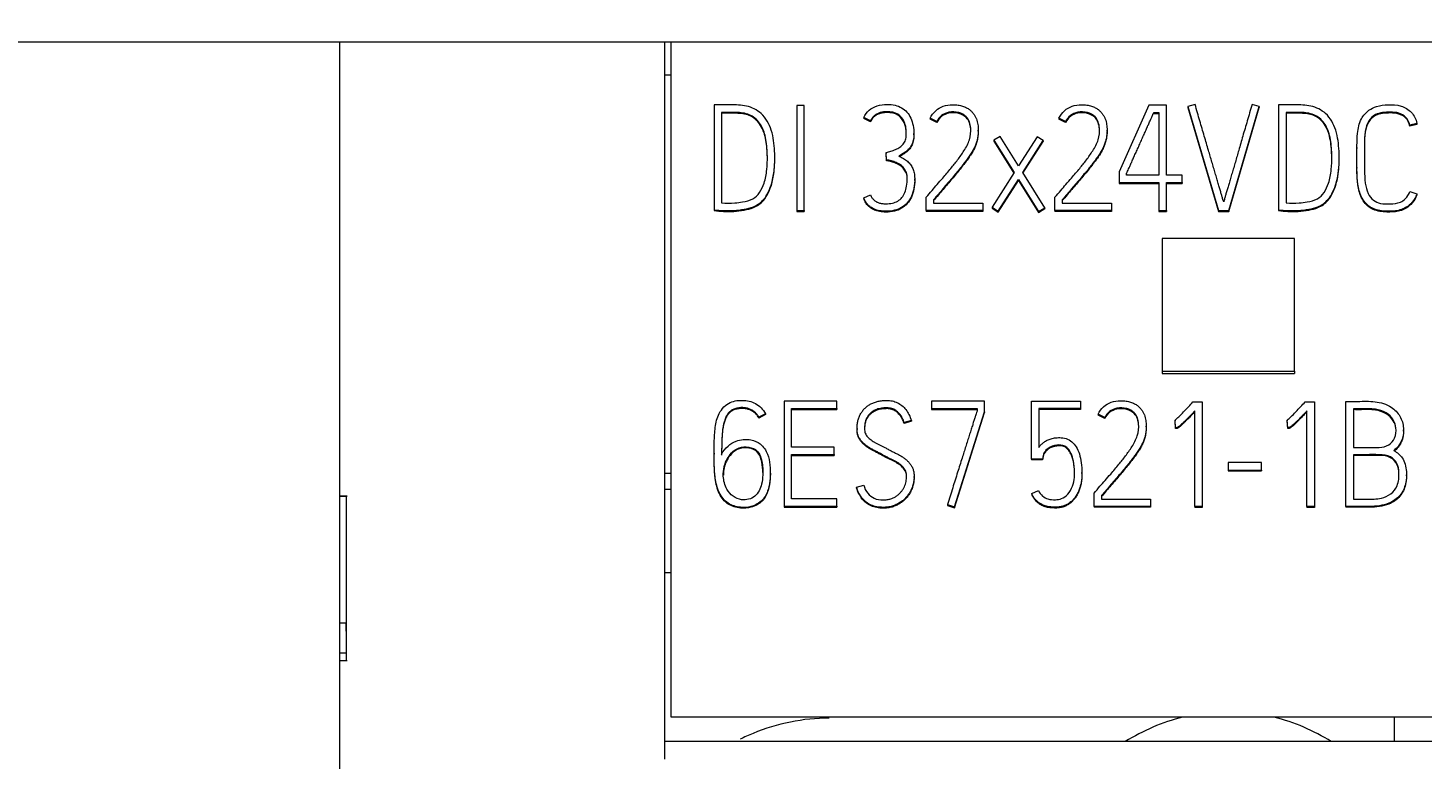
# Model space of a CAD drawing. Header units: millimetres. Extents: x 1359 to 3577, y 1333 to 3557.
# Drawn here: x 2606.47 to 2627.49, y 3042.74 to 3053.77 of the extents above; entities that cross this region are included whole.
import ezdxf

# ---------------------------------------------------------------- set-up
doc = ezdxf.new("R2010")
doc.units = ezdxf.units.MM
doc.layers.add('000-PI-Oprema', color=30, linetype='Continuous', lineweight=5)
doc.layers.add('002-PI-Kabelska kanalica', color=150, linetype='Continuous')
doc.styles.get("Standard").update_dxf_attribs({"font": 'arial.ttf'})
doc.dimstyles.new('ISO-25', dxfattribs={"dimtxt": 2.5, "dimasz": 2.5, "dimexe": 1.25, "dimexo": 0.625, "dimtad": 1, "dimtxsty": 'Standard', "dimcen": 2.5, "dimadec": 0, "dimazin": 0, "dimtfac": 1, "dimtmove": 0, "dimatfit": 3, "dimfxl": 1, "dimarcsym": 0})

# ---------------------------------------------------------------- blocks, each defined once
blk = doc.blocks.new('S7-1500 DI HF - 6ES7521-1BL00-0AB0')
at = {"layer": '000-PI-Oprema', "color": 0, "linetype": 'ByBlock', "lineweight": 0}
for p, q in [((4.9, 147), (0, 147)), ((5, 147), (4.9, 147)), ((5, 136.817), (5, 147)), ((29.8, 147), (5, 147)), ((34.8, 147), (29.9, 147)), ((5, 146.5), (4.9, 146.5)), ((5.647, 146.051), (5.647, 144.47)), ((5.76, 145.939), (5.76, 144.574)), ((6.896, 146.042), (6.896, 144.459)), ((7.007, 146.042), (6.896, 146.042)), ((7.007, 144.459), (7.007, 146.042)), ((12.202, 146.046), (11.754, 145.043)), ((12.466, 146.046), (12.202, 146.046)), ((12.275, 145.936), (12.275, 145.924)), ((12.275, 145.936), (12.353, 145.936)), ((12.275, 145.924), (12.353, 145.924)), ((12.353, 145.936), (12.353, 144.99)), ((12.466, 144.99), (12.466, 146.046)), ((12.899, 146.058), (12.79, 146.027)), ((12.79, 146.027), (13.252, 144.459)), ((12.79, 146.027), (12.79, 146.014)), ((12.79, 146.014), (13.252, 144.447)), ((13.407, 144.459), (13.867, 146.027)), ((13.407, 144.447), (13.867, 146.014)), ((13.867, 146.027), (13.758, 146.058)), ((13.867, 146.027), (13.867, 146.014)), ((14.157, 146.051), (14.157, 144.47)), ((14.27, 145.939), (14.27, 144.574)), ((7.902, 145.862), (7.902, 145.849)), ((8.004, 145.811), (7.902, 145.862)), ((8.004, 145.798), (7.902, 145.849)), ((8.004, 145.811), (8.004, 145.798)), ((8.905, 145.851), (8.905, 145.838)), ((9.004, 145.8), (8.905, 145.851)), ((9.004, 145.787), (8.905, 145.838)), ((9.004, 145.8), (9.004, 145.787)), ((10.846, 145.851), (10.846, 145.838)), ((10.946, 145.8), (10.846, 145.851)), ((10.946, 145.787), (10.846, 145.838)), ((10.946, 145.8), (10.946, 145.787)), ((16.243, 145.771), (16.135, 145.745)), ((16.243, 145.759), (16.135, 145.732)), ((16.135, 145.745), (16.135, 145.732)), ((16.243, 145.771), (16.243, 145.759)), ((8.658, 145.601), (8.658, 145.622)), ((9.63, 145.658), (9.63, 145.671)), ((9.959, 145.578), (9.863, 145.518)), ((9.863, 145.518), (9.863, 145.506)), ((9.863, 145.518), (10.169, 145.032)), ((9.863, 145.506), (10.165, 145.025)), ((10.236, 145.135), (9.959, 145.578)), ((10.516, 145.573), (10.236, 145.135)), ((10.3, 145.032), (10.609, 145.514)), ((10.304, 145.025), (10.609, 145.501)), ((10.609, 145.514), (10.516, 145.573)), ((10.609, 145.514), (10.609, 145.501)), ((11.572, 145.658), (11.572, 145.671)), ((8.241, 145.333), (8.241, 145.321)), ((8.248, 145.223), (8.241, 145.333)), ((8.248, 145.211), (8.241, 145.321)), ((15.34, 145.41), (15.34, 145.397)), ((15.34, 145.275), (15.34, 145.288)), ((6.561, 145.233), (6.561, 145.246)), ((8.248, 145.223), (8.248, 145.211)), ((15.072, 145.233), (15.072, 145.246)), ((15.339, 145.11), (15.339, 145.097)), ((8.672, 144.914), (8.672, 144.936)), ((10.169, 145.032), (9.837, 144.508)), ((9.932, 144.448), (10.234, 144.926)), ((9.932, 144.436), (10.234, 144.913)), ((10.234, 144.926), (10.536, 144.444)), ((10.234, 144.926), (10.234, 144.913)), ((10.234, 144.913), (10.536, 144.431)), ((10.631, 144.501), (10.3, 145.032)), ((11.754, 145.043), (11.754, 144.88)), ((11.754, 144.88), (11.754, 144.867)), ((11.754, 144.88), (12.353, 144.88)), ((11.754, 144.867), (12.353, 144.867)), ((11.865, 144.99), (11.865, 145.019)), ((11.865, 145.006), (11.868, 145.013)), ((12.353, 144.99), (11.865, 144.99)), ((12.353, 144.88), (12.353, 144.459)), ((12.702, 144.99), (12.466, 144.99)), ((12.466, 144.459), (12.466, 144.88)), ((12.466, 144.88), (12.702, 144.88)), ((12.466, 144.867), (12.702, 144.867)), ((12.702, 144.88), (12.702, 144.99)), ((12.702, 144.88), (12.702, 144.867)), ((7.902, 144.649), (8.004, 144.695)), ((7.902, 144.649), (7.902, 144.636)), ((8.845, 144.459), (8.845, 144.662)), ((10.786, 144.459), (10.786, 144.662)), ((16.137, 144.748), (16.241, 144.71)), ((16.241, 144.71), (16.241, 144.698)), ((5.647, 144.47), (5.647, 144.458)), ((6.896, 144.459), (7.007, 144.459)), ((6.896, 144.459), (6.896, 144.447)), ((6.896, 144.447), (7.007, 144.447)), ((7.007, 144.459), (7.007, 144.447)), ((8.845, 144.459), (8.845, 144.447)), ((9.697, 144.459), (8.845, 144.459)), ((9.697, 144.447), (8.845, 144.447)), ((8.956, 144.622), (8.956, 144.57)), ((8.956, 144.57), (9.697, 144.57)), ((9.697, 144.57), (9.697, 144.459)), ((9.697, 144.459), (9.697, 144.447)), ((9.837, 144.508), (9.837, 144.495)), ((9.837, 144.508), (9.932, 144.448)), ((9.837, 144.495), (9.932, 144.436)), ((9.932, 144.448), (9.932, 144.436)), ((10.536, 144.444), (10.631, 144.501)), ((10.536, 144.431), (10.631, 144.489)), ((10.536, 144.444), (10.536, 144.431)), ((10.631, 144.501), (10.631, 144.489)), ((11.639, 144.459), (10.786, 144.459)), ((10.786, 144.459), (10.786, 144.447)), ((11.639, 144.447), (10.786, 144.447)), ((10.897, 144.622), (10.897, 144.57)), ((10.897, 144.57), (11.639, 144.57)), ((11.639, 144.57), (11.639, 144.459)), ((11.639, 144.459), (11.639, 144.447)), ((12.353, 144.459), (12.353, 144.447)), ((12.353, 144.459), (12.466, 144.459)), ((12.353, 144.447), (12.466, 144.447)), ((12.466, 144.459), (12.466, 144.447)), ((13.252, 144.459), (13.407, 144.459)), ((13.252, 144.459), (13.252, 144.447)), ((13.252, 144.447), (13.407, 144.447)), ((13.407, 144.459), (13.407, 144.447)), ((14.157, 144.47), (14.157, 144.458)), ((12.4, 144.036), (12.4, 142.037)), ((14.4, 144.036), (12.4, 144.036)), ((14.4, 142.037), (14.4, 144.036)), ((12.4, 142.037), (12.4, 141.999)), ((12.4, 142.037), (14.4, 142.037)), ((12.4, 141.999), (14.4, 141.999)), ((14.4, 142.037), (14.4, 141.999)), ((6.701, 141.583), (6.701, 140)), ((7.498, 141.583), (6.701, 141.583)), ((7.498, 141.471), (7.498, 141.583)), ((8.927, 141.585), (8.927, 141.473)), ((9.726, 141.585), (8.927, 141.585)), ((9.726, 141.424), (9.726, 141.585)), ((10.431, 141.583), (11.17, 141.583)), ((10.431, 140.711), (10.431, 141.583)), ((11.17, 141.583), (11.17, 141.473)), ((12.866, 141.574), (13.006, 141.574)), ((13.006, 141.574), (13.006, 139.994)), ((14.557, 141.574), (14.697, 141.574)), ((14.697, 141.574), (14.697, 139.994)), ((15.174, 139.996), (15.174, 141.581)), ((6.424, 141.394), (6.321, 141.341)), ((6.424, 141.381), (6.321, 141.328)), ((6.321, 141.341), (6.321, 141.328)), ((6.424, 141.394), (6.424, 141.381)), ((6.812, 140.89), (6.812, 141.471)), ((6.812, 141.471), (7.498, 141.471)), ((6.812, 141.458), (7.498, 141.458)), ((7.498, 141.471), (7.498, 141.458)), ((8.621, 141.292), (8.512, 141.262)), ((8.621, 141.28), (8.512, 141.249)), ((8.621, 141.292), (8.621, 141.28)), ((8.927, 141.473), (8.927, 141.46)), ((8.927, 141.473), (9.615, 141.473)), ((8.927, 141.46), (9.615, 141.46)), ((9.271, 139.989), (9.726, 141.424)), ((9.271, 139.977), (9.726, 141.412)), ((9.615, 141.473), (9.615, 141.442)), ((9.726, 141.424), (9.726, 141.412)), ((10.542, 141.473), (10.542, 140.887)), ((11.17, 141.473), (10.542, 141.473)), ((11.17, 141.46), (10.542, 141.46)), ((11.17, 141.473), (11.17, 141.46)), ((11.437, 141.387), (11.437, 141.374)), ((11.536, 141.336), (11.437, 141.387)), ((11.536, 141.324), (11.437, 141.374)), ((11.536, 141.336), (11.536, 141.324)), ((12.597, 141.299), (12.597, 141.287)), ((12.604, 141.182), (12.597, 141.299)), ((12.604, 141.17), (12.597, 141.287)), ((12.895, 139.994), (12.895, 141.438)), ((14.288, 141.299), (14.288, 141.287)), ((14.295, 141.182), (14.288, 141.299)), ((14.295, 141.17), (14.288, 141.287)), ((14.586, 139.994), (14.586, 141.438)), ((15.287, 141.468), (15.287, 140.887)), ((7.802, 141.172), (7.802, 141.159)), ((8.512, 141.262), (8.512, 141.249)), ((12.162, 141.195), (12.162, 141.208)), ((12.604, 141.182), (12.604, 141.17)), ((14.295, 141.182), (14.295, 141.17)), ((16.042, 141.132), (16.042, 141.153)), ((7.455, 140.89), (6.812, 140.89)), ((7.455, 140.78), (7.455, 140.89)), ((5.647, 140.798), (5.647, 140.785)), ((6.812, 140.11), (6.812, 140.78)), ((6.812, 140.78), (7.455, 140.78)), ((6.812, 140.767), (7.455, 140.767)), ((7.455, 140.78), (7.455, 140.767)), ((10.431, 140.711), (10.431, 140.699)), ((10.6, 140.711), (10.431, 140.711)), ((10.6, 140.699), (10.431, 140.699)), ((10.6, 140.711), (10.6, 140.699)), ((13.396, 140.658), (13.396, 140.546)), ((13.902, 140.658), (13.396, 140.658)), ((13.902, 140.546), (13.902, 140.658)), ((15.287, 140.777), (15.287, 140.106)), ((4.9, 140.5), (5, 140.5)), ((6.495, 140.496), (6.495, 140.508)), ((8.663, 140.434), (8.663, 140.447)), ((11.193, 140.493), (11.193, 140.506)), ((13.396, 140.546), (13.396, 140.533)), ((13.396, 140.546), (13.902, 140.546)), ((13.396, 140.533), (13.902, 140.533)), ((13.902, 140.546), (13.902, 140.533)), ((16.086, 140.46), (16.086, 140.473)), ((5, 140.25), (4.9, 140.25)), ((7.795, 140.289), (7.904, 140.319)), ((7.795, 140.289), (7.795, 140.276)), ((10.436, 140.19), (10.538, 140.236)), ((7.498, 140.11), (6.812, 140.11)), ((7.498, 140), (7.498, 140.11)), ((9.164, 140.025), (9.271, 139.989)), ((9.164, 140.025), (9.164, 140.012)), ((9.164, 140.012), (9.271, 139.977)), ((10.436, 140.19), (10.436, 140.177)), ((11.377, 139.996), (11.377, 140.198)), ((11.488, 140.159), (11.488, 140.106)), ((11.488, 140.106), (12.229, 140.106)), ((12.229, 140.106), (12.229, 139.996)), ((34.912, 140.15), (34.8, 140.15)), ((34.912, 140.144), (34.8, 140.144)), ((6.701, 140), (6.701, 139.988)), ((6.701, 140), (7.498, 140)), ((6.701, 139.988), (7.498, 139.988)), ((7.498, 140), (7.498, 139.988)), ((9.271, 139.989), (9.271, 139.977)), ((11.377, 139.996), (11.377, 139.983)), ((12.229, 139.996), (11.377, 139.996)), ((12.229, 139.983), (11.377, 139.983)), ((12.229, 139.996), (12.229, 139.983)), ((12.895, 139.994), (12.895, 139.981)), ((13.006, 139.994), (12.895, 139.994)), ((13.006, 139.981), (12.895, 139.981)), ((13.006, 139.994), (13.006, 139.981)), ((14.586, 139.994), (14.586, 139.981)), ((14.697, 139.994), (14.586, 139.994)), ((14.697, 139.981), (14.586, 139.981)), ((14.697, 139.994), (14.697, 139.981)), ((15.174, 139.996), (15.174, 139.983)), ((5, 138.995), (4.9, 138.995)), ((34.9, 138.234), (34.8, 138.234)), ((34.9, 138.234), (34.9, 137.784)), ((34.9, 137.784), (34.8, 137.784)), ((34.8, 137.675), (34.912, 137.675)), ((34.8, 137.672), (34.912, 137.672)), ((29.8, 136.817), (5, 136.817)), ((15.9, 136.817), (15.9, 136.449)), ((29.9, 136.449), (4.9, 136.449))]:
    blk.add_line(p, q, dxfattribs=at)
for start, end in [(103.753, 122.3801), (57.6199, 76.247)]:
    blk.add_arc((13.4, 134), 2.9, start, end, dxfattribs=at)
for points, knots in [([(0, 147), (0, 145.915), (0, 142.31), (0, 138.328), (0, 135.43), (0, 135.056)], [0, 0, 0, 0, 0.272684, 0.906013, 1, 1, 1, 1]), ([(4.9, 147), (4.9, 145.915), (4.9, 142.312), (4.9, 138.706), (4.9, 136.185)], [0, 0, 0, 0, 0.301146, 1, 1, 1, 1]), ([(34.8, 147), (34.8, 145.915), (34.8, 142.31), (34.8, 138.328), (34.8, 135.43), (34.8, 135.056)], [0, 0, 0, 0, 0.272684, 0.906013, 1, 1, 1, 1]), ([(5.647, 144.47), (5.694, 144.464), (5.792, 144.456), (5.945, 144.457), (6.096, 144.475), (6.257, 144.512), (6.392, 144.607), (6.471, 144.742), (6.526, 144.896), (6.562, 145.101), (6.564, 145.369), (6.531, 145.665), (6.388, 145.932), (6.138, 146.052), (5.89, 146.053), (5.728, 146.055), (5.647, 146.051)], [0, 0, 0, 0, 0.048928, 0.10152, 0.156673, 0.206259, 0.270351, 0.31956, 0.366981, 0.439378, 0.534587, 0.645045, 0.746603, 0.832762, 0.916147, 1, 1, 1, 1]), ([(5.76, 144.574), (5.826, 144.569), (5.932, 144.57), (6.091, 144.588), (6.232, 144.619), (6.345, 144.732), (6.411, 144.887), (6.448, 145.074), (6.452, 145.295), (6.439, 145.526), (6.372, 145.753), (6.21, 145.914), (6.018, 145.941), (5.872, 145.938), (5.789, 145.939), (5.76, 145.939)], [0, 0, 0, 0, 0.085013, 0.135874, 0.205821, 0.265138, 0.333279, 0.422662, 0.50952, 0.618636, 0.722487, 0.80996, 0.894466, 0.962458, 1, 1, 1, 1]), ([(6.45, 145.228), (6.45, 145.24), (6.449, 145.337), (6.439, 145.513), (6.372, 145.741), (6.21, 145.901), (6.018, 145.928), (5.872, 145.926), (5.789, 145.926), (5.76, 145.926)], [0, 0, 0, 0, 0.030851, 0.246457, 0.451657, 0.624495, 0.791473, 0.92582, 1, 1, 1, 1]), ([(7.902, 145.862), (7.921, 145.905), (7.978, 145.978), (8.107, 146.049), (8.245, 146.064), (8.372, 146.053), (8.476, 146.013), (8.559, 145.946), (8.618, 145.853), (8.652, 145.737), (8.66, 145.637), (8.657, 145.562), (8.651, 145.518), (8.639, 145.48), (8.624, 145.447), (8.607, 145.417), (8.586, 145.39), (8.563, 145.367), (8.538, 145.346), (8.512, 145.328), (8.485, 145.312), (8.459, 145.296), (8.441, 145.287), (8.432, 145.283)], [0, 0, 0, 0, 0.090044, 0.177969, 0.277991, 0.355408, 0.424426, 0.491004, 0.560177, 0.636379, 0.72419, 0.755913, 0.784262, 0.809647, 0.83316, 0.855708, 0.877614, 0.899011, 0.919895, 0.94045, 0.960699, 0.980541, 1, 1, 1, 1]), ([(8.241, 145.333), (8.253, 145.337), (8.277, 145.344), (8.313, 145.355), (8.349, 145.366), (8.384, 145.379), (8.416, 145.395), (8.447, 145.413), (8.474, 145.435), (8.498, 145.46), (8.519, 145.49), (8.534, 145.524), (8.543, 145.564), (8.548, 145.657), (8.535, 145.79), (8.423, 145.932), (8.304, 145.951), (8.234, 145.949), (8.211, 145.947), (8.188, 145.944), (8.164, 145.94), (8.141, 145.933), (8.119, 145.925), (8.097, 145.914), (8.076, 145.899), (8.055, 145.883), (8.036, 145.862), (8.018, 145.838), (8.008, 145.82), (8.004, 145.811)], [0, 0, 0, 0, 0.029364, 0.059027, 0.088993, 0.118548, 0.147162, 0.175106, 0.202604, 0.230099, 0.258166, 0.287672, 0.320058, 0.356367, 0.509421, 0.627625, 0.757774, 0.775505, 0.793677, 0.812339, 0.831209, 0.85007, 0.86906, 0.888397, 0.908411, 0.929359, 0.951405, 0.974839, 1, 1, 1, 1]), ([(8.545, 145.611), (8.545, 145.671), (8.531, 145.781), (8.423, 145.919), (8.304, 145.938), (8.234, 145.937), (8.211, 145.935), (8.188, 145.932), (8.164, 145.927), (8.141, 145.92), (8.119, 145.912), (8.097, 145.901), (8.076, 145.887), (8.055, 145.87), (8.036, 145.85), (8.018, 145.825), (8.008, 145.808), (8.004, 145.798)], [0, 0, 0, 0, 0.222922, 0.410158, 0.616314, 0.644399, 0.673184, 0.702745, 0.732635, 0.762511, 0.792591, 0.823221, 0.854923, 0.888104, 0.923025, 0.960145, 1, 1, 1, 1]), ([(8.845, 144.662), (8.874, 144.696), (8.929, 144.759), (9.013, 144.855), (9.108, 144.965), (9.212, 145.087), (9.32, 145.223), (9.421, 145.363), (9.506, 145.522), (9.529, 145.704), (9.477, 145.875), (9.331, 145.947), (9.196, 145.952), (9.071, 145.899), (9.023, 145.838), (9.004, 145.8)], [0, 0, 0, 0, 0.068794, 0.128406, 0.193582, 0.291346, 0.373604, 0.45943, 0.554437, 0.645803, 0.738171, 0.803969, 0.878932, 0.940491, 1, 1, 1, 1]), ([(8.905, 145.851), (8.924, 145.894), (8.98, 145.969), (9.102, 146.043), (9.21, 146.057), (9.286, 146.054), (9.325, 146.05), (9.361, 146.043), (9.394, 146.033), (9.424, 146.022), (9.451, 146.01), (9.476, 145.996), (9.498, 145.981), (9.517, 145.965), (9.534, 145.948), (9.548, 145.931), (9.566, 145.909), (9.585, 145.879), (9.603, 145.84), (9.615, 145.799), (9.624, 145.757), (9.629, 145.715), (9.631, 145.674), (9.629, 145.634), (9.626, 145.597), (9.621, 145.56), (9.613, 145.525), (9.604, 145.491), (9.59, 145.452), (9.571, 145.406), (9.541, 145.351), (9.504, 145.293), (9.46, 145.23), (9.411, 145.164), (9.356, 145.095), (9.297, 145.023), (9.234, 144.947), (9.167, 144.869), (9.098, 144.789), (9.027, 144.706), (8.98, 144.65), (8.956, 144.622)], [0, 0, 0, 0, 0.061339, 0.118477, 0.180647, 0.199061, 0.216082, 0.231833, 0.246526, 0.260308, 0.273254, 0.285426, 0.29689, 0.307753, 0.31802, 0.327627, 0.336606, 0.355189, 0.37361, 0.392165, 0.410785, 0.42927, 0.447741, 0.464235, 0.480574, 0.496814, 0.51268, 0.527892, 0.542508, 0.566365, 0.593275, 0.623397, 0.656474, 0.692185, 0.730563, 0.771282, 0.814001, 0.858722, 0.904903, 0.951996, 1, 1, 1, 1]), ([(9.518, 145.654), (9.518, 145.666), (9.514, 145.741), (9.477, 145.863), (9.331, 145.934), (9.196, 145.94), (9.071, 145.887), (9.023, 145.825), (9.004, 145.787)], [0, 0, 0, 0, 0.051721, 0.299015, 0.475174, 0.675868, 0.840679, 1, 1, 1, 1]), ([(10.786, 144.662), (10.816, 144.696), (10.871, 144.759), (10.954, 144.855), (11.049, 144.965), (11.154, 145.087), (11.262, 145.223), (11.362, 145.363), (11.448, 145.522), (11.471, 145.704), (11.419, 145.875), (11.273, 145.947), (11.137, 145.952), (11.013, 145.899), (10.965, 145.838), (10.946, 145.8)], [0, 0, 0, 0, 0.068794, 0.128406, 0.193582, 0.291346, 0.373604, 0.45943, 0.554437, 0.645803, 0.738171, 0.803969, 0.878932, 0.940491, 1, 1, 1, 1]), ([(10.846, 145.851), (10.866, 145.894), (10.922, 145.969), (11.044, 146.043), (11.152, 146.057), (11.227, 146.054), (11.267, 146.05), (11.303, 146.043), (11.336, 146.033), (11.366, 146.022), (11.393, 146.01), (11.418, 145.996), (11.44, 145.981), (11.459, 145.965), (11.475, 145.948), (11.49, 145.931), (11.508, 145.909), (11.527, 145.879), (11.545, 145.84), (11.557, 145.799), (11.566, 145.757), (11.571, 145.715), (11.572, 145.674), (11.571, 145.634), (11.568, 145.597), (11.562, 145.56), (11.555, 145.525), (11.546, 145.491), (11.532, 145.452), (11.512, 145.406), (11.483, 145.351), (11.446, 145.293), (11.402, 145.23), (11.353, 145.164), (11.298, 145.095), (11.239, 145.023), (11.175, 144.947), (11.109, 144.869), (11.039, 144.789), (10.969, 144.706), (10.921, 144.65), (10.897, 144.622)], [0, 0, 0, 0, 0.061339, 0.118477, 0.180647, 0.199061, 0.216082, 0.231833, 0.246526, 0.260308, 0.273254, 0.285426, 0.29689, 0.307753, 0.31802, 0.327627, 0.336606, 0.355189, 0.37361, 0.392165, 0.410785, 0.42927, 0.447741, 0.464235, 0.480574, 0.496814, 0.51268, 0.527892, 0.542508, 0.566365, 0.593275, 0.623397, 0.656474, 0.692185, 0.730563, 0.771282, 0.814001, 0.858722, 0.904903, 0.951996, 1, 1, 1, 1]), ([(11.459, 145.654), (11.459, 145.666), (11.456, 145.741), (11.419, 145.863), (11.273, 145.934), (11.137, 145.94), (11.013, 145.887), (10.965, 145.825), (10.946, 145.787)], [0, 0, 0, 0, 0.051721, 0.299015, 0.475174, 0.675868, 0.840679, 1, 1, 1, 1]), ([(11.865, 145.019), (11.866, 145.022), (11.872, 145.033), (11.882, 145.056), (11.899, 145.092), (11.92, 145.139), (11.944, 145.193), (11.971, 145.254), (12.001, 145.32), (12.032, 145.39), (12.065, 145.462), (12.097, 145.535), (12.129, 145.606), (12.159, 145.674), (12.187, 145.737), (12.213, 145.795), (12.235, 145.845), (12.253, 145.886), (12.266, 145.916), (12.273, 145.931), (12.275, 145.936)], [0, 0, 0, 0, 0.010734, 0.036404, 0.077011, 0.128795, 0.187998, 0.254619, 0.326966, 0.403344, 0.483752, 0.564544, 0.642072, 0.716335, 0.785641, 0.848294, 0.904294, 0.950045, 0.981947, 1, 1, 1, 1]), ([(13.33, 144.592), (13.327, 144.598), (13.322, 144.615), (13.313, 144.646), (13.3, 144.689), (13.284, 144.742), (13.266, 144.802), (13.247, 144.87), (13.225, 144.943), (13.203, 145.022), (13.178, 145.105), (13.153, 145.191), (13.127, 145.279), (13.088, 145.408), (13.037, 145.586), (12.969, 145.817), (12.923, 145.975), (12.899, 146.058)], [0, 0, 0, 0, 0.013272, 0.034859, 0.06476, 0.101229, 0.142516, 0.188621, 0.238884, 0.292645, 0.349905, 0.409112, 0.468717, 0.528719, 0.675164, 0.832258, 1, 1, 1, 1]), ([(13.758, 146.058), (13.733, 145.976), (13.687, 145.817), (13.619, 145.586), (13.568, 145.409), (13.531, 145.279), (13.506, 145.191), (13.481, 145.105), (13.456, 145.022), (13.433, 144.943), (13.411, 144.87), (13.391, 144.803), (13.373, 144.742), (13.358, 144.689), (13.346, 144.646), (13.337, 144.615), (13.332, 144.598), (13.33, 144.592)], [0, 0, 0, 0, 0.167989, 0.325145, 0.471471, 0.531274, 0.590769, 0.649955, 0.70726, 0.76111, 0.811506, 0.857719, 0.899023, 0.935417, 0.96522, 0.986746, 1, 1, 1, 1]), ([(14.157, 144.47), (14.204, 144.464), (14.303, 144.456), (14.455, 144.457), (14.607, 144.475), (14.767, 144.512), (14.902, 144.607), (14.981, 144.742), (15.037, 144.896), (15.073, 145.101), (15.074, 145.369), (15.041, 145.665), (14.899, 145.932), (14.648, 146.052), (14.4, 146.053), (14.239, 146.055), (14.157, 146.051)], [0, 0, 0, 0, 0.048928, 0.10152, 0.156673, 0.206259, 0.270351, 0.31956, 0.366981, 0.439378, 0.534587, 0.645045, 0.746603, 0.832762, 0.916147, 1, 1, 1, 1]), ([(14.27, 144.574), (14.337, 144.569), (14.443, 144.57), (14.601, 144.588), (14.743, 144.619), (14.855, 144.732), (14.922, 144.887), (14.958, 145.074), (14.963, 145.295), (14.949, 145.526), (14.882, 145.753), (14.721, 145.914), (14.529, 145.941), (14.382, 145.938), (14.3, 145.939), (14.27, 145.939)], [0, 0, 0, 0, 0.085013, 0.135874, 0.205821, 0.265138, 0.333279, 0.422662, 0.50952, 0.618636, 0.722487, 0.80996, 0.894466, 0.962458, 1, 1, 1, 1]), ([(14.96, 145.228), (14.96, 145.24), (14.959, 145.337), (14.949, 145.513), (14.882, 145.741), (14.721, 145.901), (14.529, 145.928), (14.382, 145.926), (14.3, 145.926), (14.27, 145.926)], [0, 0, 0, 0, 0.030851, 0.246457, 0.451657, 0.624495, 0.791473, 0.92582, 1, 1, 1, 1]), ([(16.241, 144.71), (16.234, 144.685), (16.207, 144.622), (16.121, 144.521), (15.969, 144.45), (15.779, 144.445), (15.579, 144.466), (15.417, 144.611), (15.356, 144.807), (15.337, 145.016), (15.341, 145.227), (15.339, 145.432), (15.342, 145.637), (15.385, 145.832), (15.501, 145.972), (15.649, 146.04), (15.815, 146.06), (16.003, 146.051), (16.177, 145.949), (16.229, 145.839), (16.243, 145.771)], [0, 0, 0, 0, 0.023749, 0.063372, 0.118592, 0.172501, 0.236244, 0.297229, 0.359591, 0.421629, 0.490644, 0.554667, 0.610982, 0.680492, 0.733777, 0.772528, 0.826559, 0.886213, 0.942216, 1, 1, 1, 1]), ([(16.135, 145.745), (16.124, 145.796), (16.088, 145.872), (15.969, 145.937), (15.847, 145.946), (15.728, 145.939), (15.605, 145.912), (15.501, 145.808), (15.455, 145.642), (15.453, 145.461), (15.454, 145.265), (15.452, 145.072), (15.457, 144.883), (15.498, 144.724), (15.576, 144.607), (15.703, 144.557), (15.842, 144.557), (15.977, 144.567), (16.084, 144.641), (16.122, 144.703), (16.137, 144.748)], [0, 0, 0, 0, 0.052928, 0.097969, 0.144851, 0.190624, 0.232935, 0.284925, 0.348337, 0.424764, 0.49245, 0.572241, 0.64631, 0.708712, 0.757514, 0.801091, 0.856423, 0.915681, 0.949914, 1, 1, 1, 1]), ([(16.135, 145.732), (16.124, 145.783), (16.088, 145.86), (15.969, 145.924), (15.847, 145.933), (15.728, 145.926), (15.605, 145.899), (15.501, 145.796), (15.455, 145.63), (15.453, 145.448), (15.454, 145.278), (15.453, 145.174), (15.453, 145.129)], [0, 0, 0, 0, 0.097342, 0.180178, 0.266401, 0.350584, 0.428399, 0.524015, 0.640638, 0.781197, 0.905681, 1, 1, 1, 1]), ([(8.658, 145.598), (8.658, 145.597), (8.658, 145.58), (8.657, 145.549), (8.651, 145.506), (8.639, 145.468), (8.624, 145.434), (8.607, 145.404), (8.586, 145.378), (8.563, 145.354), (8.538, 145.333), (8.512, 145.315), (8.485, 145.299), (8.459, 145.284), (8.441, 145.274), (8.432, 145.27)], [0, 0, 0, 0, 0.004463, 0.118969, 0.221294, 0.31292, 0.39779, 0.479177, 0.55825, 0.63548, 0.710862, 0.785053, 0.858141, 0.929761, 1, 1, 1, 1]), ([(9.63, 145.66), (9.63, 145.66), (9.63, 145.647), (9.629, 145.622), (9.626, 145.584), (9.621, 145.548), (9.613, 145.512), (9.604, 145.478), (9.59, 145.439), (9.571, 145.393), (9.541, 145.338), (9.504, 145.28), (9.46, 145.218), (9.411, 145.152), (9.356, 145.082), (9.297, 145.01), (9.234, 144.934), (9.167, 144.856), (9.098, 144.776), (9.027, 144.693), (8.98, 144.638), (8.956, 144.61)], [0, 0, 0, 0, 0.000351, 0.030208, 0.059783, 0.089178, 0.117897, 0.145433, 0.17189, 0.215074, 0.263783, 0.318309, 0.378181, 0.442821, 0.512289, 0.585996, 0.663321, 0.744272, 0.827864, 0.913107, 1, 1, 1, 1]), ([(11.572, 145.66), (11.572, 145.66), (11.572, 145.647), (11.571, 145.622), (11.568, 145.584), (11.562, 145.548), (11.555, 145.512), (11.546, 145.478), (11.532, 145.439), (11.512, 145.393), (11.483, 145.338), (11.446, 145.28), (11.402, 145.218), (11.353, 145.152), (11.298, 145.082), (11.239, 145.01), (11.175, 144.934), (11.109, 144.856), (11.039, 144.776), (10.969, 144.693), (10.921, 144.638), (10.897, 144.61)], [0, 0, 0, 0, 0.000351, 0.030208, 0.059783, 0.089178, 0.117897, 0.145433, 0.17189, 0.215074, 0.263783, 0.318309, 0.378181, 0.442821, 0.512289, 0.585996, 0.663321, 0.744272, 0.827864, 0.913107, 1, 1, 1, 1]), ([(8.432, 145.283), (8.444, 145.276), (8.467, 145.264), (8.501, 145.244), (8.533, 145.224), (8.562, 145.203), (8.587, 145.179), (8.609, 145.153), (8.628, 145.125), (8.643, 145.094), (8.656, 145.061), (8.665, 145.025), (8.67, 144.985), (8.673, 144.909), (8.665, 144.802), (8.629, 144.675), (8.565, 144.573), (8.476, 144.499), (8.363, 144.456), (8.263, 144.447), (8.188, 144.45), (8.142, 144.455), (8.102, 144.465), (8.066, 144.478), (8.034, 144.494), (8.006, 144.511), (7.981, 144.531), (7.959, 144.553), (7.941, 144.577), (7.926, 144.601), (7.913, 144.625), (7.905, 144.641), (7.902, 144.649)], [0, 0, 0, 0, 0.025257, 0.04947, 0.072678, 0.09489, 0.116257, 0.13704, 0.157793, 0.179079, 0.201165, 0.224382, 0.249105, 0.275597, 0.367907, 0.447752, 0.519784, 0.588829, 0.660512, 0.741164, 0.772461, 0.800616, 0.825923, 0.849188, 0.871088, 0.891868, 0.911666, 0.930597, 0.948935, 0.96669, 0.983692, 1, 1, 1, 1]), ([(5.647, 144.458), (5.694, 144.452), (5.792, 144.444), (5.945, 144.444), (6.096, 144.462), (6.257, 144.499), (6.392, 144.594), (6.471, 144.73), (6.526, 144.883), (6.556, 145.052), (6.561, 145.178), (6.561, 145.233)], [0, 0, 0, 0, 0.098443, 0.204258, 0.315227, 0.414995, 0.543949, 0.642959, 0.738369, 0.884032, 1, 1, 1, 1]), ([(8.004, 144.695), (8.01, 144.68), (8.025, 144.653), (8.054, 144.618), (8.089, 144.591), (8.131, 144.573), (8.181, 144.563), (8.251, 144.559), (8.333, 144.566), (8.418, 144.597), (8.484, 144.654), (8.528, 144.733), (8.552, 144.834), (8.56, 144.922), (8.557, 144.991), (8.547, 145.031), (8.531, 145.066), (8.509, 145.097), (8.484, 145.125), (8.456, 145.148), (8.424, 145.168), (8.391, 145.184), (8.355, 145.197), (8.32, 145.208), (8.284, 145.217), (8.26, 145.221), (8.248, 145.223)], [0, 0, 0, 0, 0.036915, 0.070606, 0.102584, 0.136025, 0.174009, 0.217714, 0.293477, 0.358868, 0.420065, 0.485571, 0.562465, 0.654475, 0.687582, 0.718308, 0.747613, 0.776093, 0.803947, 0.831767, 0.859738, 0.887815, 0.916282, 0.944737, 0.97262, 1, 1, 1, 1]), ([(8.558, 144.922), (8.558, 144.926), (8.558, 144.945), (8.557, 144.978), (8.547, 145.018), (8.531, 145.053), (8.509, 145.085), (8.484, 145.112), (8.456, 145.135), (8.424, 145.155), (8.391, 145.171), (8.355, 145.185), (8.32, 145.195), (8.284, 145.204), (8.26, 145.209), (8.248, 145.211)], [0, 0, 0, 0, 0.02887, 0.121921, 0.208278, 0.290642, 0.370687, 0.448975, 0.527165, 0.60578, 0.684693, 0.764704, 0.844679, 0.923045, 1, 1, 1, 1]), ([(14.157, 144.458), (14.204, 144.452), (14.303, 144.444), (14.455, 144.444), (14.607, 144.462), (14.767, 144.499), (14.902, 144.594), (14.981, 144.73), (15.037, 144.883), (15.066, 145.052), (15.072, 145.178), (15.072, 145.233)], [0, 0, 0, 0, 0.098443, 0.204258, 0.315227, 0.414995, 0.543949, 0.642959, 0.738369, 0.884032, 1, 1, 1, 1]), ([(16.241, 144.698), (16.234, 144.672), (16.207, 144.609), (16.121, 144.509), (15.969, 144.437), (15.779, 144.433), (15.579, 144.453), (15.417, 144.599), (15.356, 144.795), (15.34, 144.963), (15.339, 145.063), (15.339, 145.097)], [0, 0, 0, 0, 0.052439, 0.139927, 0.261857, 0.380889, 0.521635, 0.656293, 0.793992, 0.930972, 1, 1, 1, 1]), ([(8.672, 144.923), (8.672, 144.876), (8.664, 144.787), (8.629, 144.663), (8.565, 144.561), (8.476, 144.486), (8.363, 144.443), (8.263, 144.434), (8.188, 144.437), (8.142, 144.442), (8.102, 144.452), (8.066, 144.466), (8.034, 144.481), (8.006, 144.499), (7.981, 144.519), (7.959, 144.54), (7.941, 144.564), (7.926, 144.588), (7.913, 144.612), (7.905, 144.628), (7.902, 144.636)], [0, 0, 0, 0, 0.121082, 0.232106, 0.332265, 0.428272, 0.527947, 0.640092, 0.683609, 0.722759, 0.757948, 0.790298, 0.82075, 0.849643, 0.877172, 0.903496, 0.928994, 0.953682, 0.977324, 1, 1, 1, 1]), ([(5.76, 140.784), (5.786, 140.832), (5.847, 140.909), (5.965, 140.986), (6.088, 141.008), (6.216, 141.007), (6.364, 140.944), (6.46, 140.794), (6.495, 140.612), (6.497, 140.431), (6.471, 140.248), (6.385, 140.077), (6.217, 139.985), (6.032, 139.976), (5.844, 140.029), (5.707, 140.206), (5.656, 140.435), (5.646, 140.682), (5.646, 140.927), (5.656, 141.159), (5.695, 141.383), (5.845, 141.572), (6.069, 141.61), (6.286, 141.564), (6.383, 141.463), (6.424, 141.394)], [0, 0, 0, 0, 0.03564, 0.067865, 0.092923, 0.119268, 0.154068, 0.197126, 0.234707, 0.279879, 0.320329, 0.360962, 0.405677, 0.442102, 0.485709, 0.532505, 0.586175, 0.644312, 0.701767, 0.753421, 0.803151, 0.856352, 0.904259, 0.950465, 1, 1, 1, 1]), ([(6.321, 141.341), (6.314, 141.356), (6.296, 141.385), (6.261, 141.421), (6.22, 141.45), (6.173, 141.471), (6.122, 141.484), (6.064, 141.488), (6.004, 141.483), (5.946, 141.468), (5.897, 141.441), (5.859, 141.403), (5.828, 141.356), (5.805, 141.299), (5.787, 141.234), (5.774, 141.161), (5.767, 141.078), (5.763, 140.988), (5.761, 140.889), (5.76, 140.82), (5.76, 140.784)], [0, 0, 0, 0, 0.043481, 0.085549, 0.127923, 0.170971, 0.214845, 0.260884, 0.317917, 0.367656, 0.41257, 0.456833, 0.503792, 0.555243, 0.612421, 0.675966, 0.746378, 0.823872, 0.908402, 1, 1, 1, 1]), ([(8.512, 141.262), (8.51, 141.269), (8.505, 141.284), (8.495, 141.307), (8.484, 141.331), (8.47, 141.357), (8.454, 141.381), (8.434, 141.404), (8.412, 141.426), (8.386, 141.445), (8.358, 141.462), (8.325, 141.475), (8.289, 141.482), (8.254, 141.484), (8.221, 141.483), (8.189, 141.48), (8.154, 141.475), (8.116, 141.467), (8.079, 141.453), (8.043, 141.434), (8.008, 141.408), (7.978, 141.376), (7.95, 141.337), (7.929, 141.289), (7.917, 141.232), (7.914, 141.179), (7.916, 141.134), (7.925, 141.1), (7.941, 141.071), (7.961, 141.044), (7.985, 141.02), (8.014, 140.998), (8.046, 140.977), (8.081, 140.956), (8.12, 140.936), (8.16, 140.916), (8.202, 140.895), (8.247, 140.871), (8.294, 140.846), (8.343, 140.82), (8.393, 140.796), (8.441, 140.772), (8.486, 140.744), (8.527, 140.714), (8.565, 140.682), (8.598, 140.645), (8.626, 140.604), (8.648, 140.557), (8.66, 140.504), (8.664, 140.448), (8.66, 140.39), (8.649, 140.333), (8.632, 140.277), (8.607, 140.224), (8.576, 140.174), (8.539, 140.128), (8.496, 140.087), (8.446, 140.052), (8.391, 140.022), (8.33, 139.999), (8.264, 139.985), (8.186, 139.981), (8.101, 139.988), (8.014, 140.014), (7.939, 140.058), (7.876, 140.12), (7.827, 140.198), (7.804, 140.257), (7.795, 140.289)], [0, 0, 0, 0, 0.006902, 0.014527, 0.0229, 0.03171, 0.040697, 0.049939, 0.059406, 0.069126, 0.079243, 0.089792, 0.100957, 0.11302, 0.121351, 0.131067, 0.142193, 0.154038, 0.166072, 0.178522, 0.191399, 0.204849, 0.219214, 0.234859, 0.25249, 0.272668, 0.283841, 0.294211, 0.304173, 0.314215, 0.324636, 0.335605, 0.347264, 0.35967, 0.372854, 0.386723, 0.401163, 0.416176, 0.433071, 0.449927, 0.466747, 0.483271, 0.499286, 0.514866, 0.530063, 0.545048, 0.560066, 0.575472, 0.591898, 0.609868, 0.627376, 0.645005, 0.66302, 0.681094, 0.698922, 0.71679, 0.734853, 0.753306, 0.772468, 0.792214, 0.812556, 0.833938, 0.86301, 0.889874, 0.915888, 0.942166, 0.969784, 1, 1, 1, 1]), ([(7.904, 140.319), (7.913, 140.275), (7.952, 140.193), (8.06, 140.107), (8.17, 140.092), (8.255, 140.097), (8.311, 140.109), (8.36, 140.13), (8.402, 140.156), (8.439, 140.186), (8.47, 140.219), (8.496, 140.256), (8.516, 140.294), (8.531, 140.334), (8.541, 140.374), (8.548, 140.411), (8.55, 140.45), (8.548, 140.489), (8.538, 140.528), (8.521, 140.561), (8.498, 140.59), (8.471, 140.617), (8.439, 140.642), (8.404, 140.664), (8.366, 140.686), (8.325, 140.706), (8.281, 140.726), (8.237, 140.749), (8.191, 140.773), (8.145, 140.799), (8.098, 140.824), (8.052, 140.847), (8.006, 140.871), (7.965, 140.898), (7.926, 140.926), (7.891, 140.957), (7.861, 140.991), (7.835, 141.028), (7.815, 141.07), (7.804, 141.118), (7.8, 141.172), (7.804, 141.231), (7.814, 141.29), (7.832, 141.345), (7.857, 141.396), (7.887, 141.441), (7.923, 141.482), (7.965, 141.516), (8.012, 141.545), (8.065, 141.568), (8.123, 141.584), (8.185, 141.594), (8.256, 141.598), (8.334, 141.591), (8.413, 141.564), (8.482, 141.519), (8.542, 141.457), (8.589, 141.381), (8.611, 141.323), (8.621, 141.292)], [0, 0, 0, 0, 0.042395, 0.079774, 0.121236, 0.140075, 0.157254, 0.173247, 0.188397, 0.202796, 0.216711, 0.230265, 0.243508, 0.256652, 0.269293, 0.280934, 0.291684, 0.304893, 0.316879, 0.328106, 0.339273, 0.350814, 0.362909, 0.375637, 0.388999, 0.403044, 0.417696, 0.432849, 0.448511, 0.464937, 0.481153, 0.497163, 0.51278, 0.527863, 0.542482, 0.556645, 0.570443, 0.584077, 0.597961, 0.612786, 0.629037, 0.64828, 0.666584, 0.684253, 0.701354, 0.717933, 0.734308, 0.750738, 0.767515, 0.784992, 0.803232, 0.822275, 0.842375, 0.868294, 0.892965, 0.917787, 0.943448, 0.970498, 1, 1, 1, 1]), ([(11.377, 140.198), (11.406, 140.232), (11.461, 140.296), (11.545, 140.391), (11.64, 140.502), (11.744, 140.623), (11.852, 140.76), (11.953, 140.899), (12.038, 141.058), (12.061, 141.24), (12.01, 141.412), (11.863, 141.483), (11.728, 141.489), (11.603, 141.436), (11.555, 141.374), (11.536, 141.336)], [0, 0, 0, 0, 0.068794, 0.128406, 0.193582, 0.291346, 0.373604, 0.45943, 0.554437, 0.645803, 0.738171, 0.803969, 0.878932, 0.940491, 1, 1, 1, 1]), ([(11.437, 141.387), (11.456, 141.43), (11.512, 141.505), (11.634, 141.58), (11.742, 141.593), (11.818, 141.591), (11.857, 141.587), (11.893, 141.579), (11.926, 141.57), (11.956, 141.559), (11.983, 141.546), (12.008, 141.532), (12.03, 141.517), (12.049, 141.501), (12.066, 141.484), (12.081, 141.468), (12.098, 141.445), (12.117, 141.415), (12.135, 141.376), (12.147, 141.335), (12.156, 141.294), (12.161, 141.251), (12.163, 141.21), (12.162, 141.171), (12.158, 141.133), (12.153, 141.097), (12.145, 141.061), (12.136, 141.027), (12.122, 140.988), (12.103, 140.942), (12.073, 140.888), (12.036, 140.829), (11.992, 140.767), (11.943, 140.701), (11.888, 140.632), (11.829, 140.559), (11.766, 140.484), (11.699, 140.406), (11.63, 140.325), (11.559, 140.243), (11.512, 140.187), (11.488, 140.159)], [0, 0, 0, 0, 0.061339, 0.118477, 0.180647, 0.199061, 0.216082, 0.231833, 0.246526, 0.260308, 0.273254, 0.285426, 0.29689, 0.307753, 0.31802, 0.327627, 0.336606, 0.355189, 0.37361, 0.392165, 0.410785, 0.42927, 0.447741, 0.464235, 0.480574, 0.496814, 0.51268, 0.527892, 0.542508, 0.566365, 0.593275, 0.623397, 0.656474, 0.692185, 0.730563, 0.771282, 0.814001, 0.858722, 0.904903, 0.951996, 1, 1, 1, 1]), ([(12.597, 141.299), (12.616, 141.315), (12.661, 141.355), (12.728, 141.424), (12.799, 141.5), (12.845, 141.55), (12.866, 141.574)], [0, 0, 0, 0, 0.194145, 0.465142, 0.75263, 1, 1, 1, 1]), ([(14.288, 141.299), (14.307, 141.315), (14.352, 141.355), (14.419, 141.424), (14.49, 141.5), (14.536, 141.55), (14.557, 141.574)], [0, 0, 0, 0, 0.194145, 0.465142, 0.75263, 1, 1, 1, 1]), ([(15.174, 141.581), (15.233, 141.581), (15.379, 141.578), (15.612, 141.592), (15.846, 141.52), (16.001, 141.365), (16.052, 141.184), (16.034, 141.022), (15.971, 140.908), (15.919, 140.859), (15.895, 140.841)], [0, 0, 0, 0, 0.121799, 0.300471, 0.478612, 0.608153, 0.736749, 0.853072, 0.938599, 1, 1, 1, 1]), ([(6.321, 141.328), (6.314, 141.343), (6.296, 141.372), (6.261, 141.409), (6.22, 141.437), (6.173, 141.458), (6.122, 141.471), (6.064, 141.475), (6.004, 141.471), (5.946, 141.455), (5.897, 141.428), (5.859, 141.39), (5.828, 141.343), (5.805, 141.287), (5.787, 141.222), (5.774, 141.148), (5.767, 141.066), (5.763, 140.975), (5.761, 140.876), (5.76, 140.807), (5.76, 140.771)], [0, 0, 0, 0, 0.043481, 0.085549, 0.127923, 0.170971, 0.214845, 0.260884, 0.317917, 0.367656, 0.41257, 0.456833, 0.503792, 0.555243, 0.612421, 0.675966, 0.746378, 0.823872, 0.908402, 1, 1, 1, 1]), ([(8.512, 141.249), (8.51, 141.256), (8.505, 141.271), (8.495, 141.294), (8.484, 141.319), (8.47, 141.344), (8.454, 141.368), (8.434, 141.391), (8.412, 141.413), (8.386, 141.432), (8.358, 141.449), (8.325, 141.462), (8.289, 141.47), (8.254, 141.472), (8.221, 141.47), (8.189, 141.467), (8.154, 141.463), (8.116, 141.455), (8.079, 141.44), (8.043, 141.421), (8.008, 141.396), (7.978, 141.363), (7.95, 141.324), (7.929, 141.277), (7.918, 141.222), (7.915, 141.184), (7.915, 141.164)], [0, 0, 0, 0, 0.025535, 0.053746, 0.084726, 0.117324, 0.150572, 0.184768, 0.219795, 0.255756, 0.293187, 0.332218, 0.373527, 0.418158, 0.448979, 0.484928, 0.526094, 0.569916, 0.614442, 0.660505, 0.708148, 0.757909, 0.811058, 0.868941, 0.934177, 1, 1, 1, 1]), ([(9.615, 141.442), (9.613, 141.439), (9.61, 141.429), (9.602, 141.407), (9.591, 141.372), (9.577, 141.328), (9.559, 141.273), (9.54, 141.211), (9.517, 141.141), (9.493, 141.065), (9.468, 140.984), (9.441, 140.9), (9.414, 140.814), (9.372, 140.684), (9.316, 140.505), (9.242, 140.271), (9.191, 140.109), (9.164, 140.025)], [0, 0, 0, 0, 0.006664, 0.022274, 0.046836, 0.07897, 0.117297, 0.161819, 0.211415, 0.264968, 0.322476, 0.382404, 0.443215, 0.50491, 0.65714, 0.82217, 1, 1, 1, 1]), ([(12.05, 141.19), (12.05, 141.203), (12.046, 141.277), (12.01, 141.399), (11.863, 141.47), (11.728, 141.476), (11.603, 141.423), (11.555, 141.361), (11.536, 141.324)], [0, 0, 0, 0, 0.051721, 0.299015, 0.475174, 0.675868, 0.840679, 1, 1, 1, 1]), ([(12.895, 141.438), (12.877, 141.419), (12.844, 141.383), (12.797, 141.335), (12.758, 141.296), (12.725, 141.264), (12.698, 141.238), (12.675, 141.218), (12.655, 141.203), (12.64, 141.193), (12.628, 141.187), (12.619, 141.184), (12.611, 141.183), (12.606, 141.182), (12.604, 141.182)], [0, 0, 0, 0, 0.200504, 0.370797, 0.510902, 0.6264, 0.722885, 0.800448, 0.861213, 0.907383, 0.939504, 0.963232, 0.983337, 1, 1, 1, 1]), ([(12.895, 141.425), (12.877, 141.406), (12.844, 141.371), (12.797, 141.323), (12.758, 141.283), (12.725, 141.251), (12.698, 141.225), (12.675, 141.205), (12.655, 141.19), (12.64, 141.18), (12.628, 141.174), (12.619, 141.172), (12.611, 141.17), (12.606, 141.17), (12.604, 141.17)], [0, 0, 0, 0, 0.200504, 0.370797, 0.510902, 0.6264, 0.722885, 0.800448, 0.861213, 0.907383, 0.939504, 0.963232, 0.983337, 1, 1, 1, 1]), ([(14.586, 141.438), (14.568, 141.419), (14.534, 141.383), (14.488, 141.335), (14.449, 141.296), (14.416, 141.264), (14.389, 141.238), (14.366, 141.218), (14.346, 141.203), (14.331, 141.193), (14.319, 141.187), (14.31, 141.184), (14.302, 141.183), (14.297, 141.182), (14.295, 141.182)], [0, 0, 0, 0, 0.200504, 0.370797, 0.510902, 0.6264, 0.722885, 0.800448, 0.861213, 0.907383, 0.939504, 0.963232, 0.983337, 1, 1, 1, 1]), ([(14.586, 141.425), (14.568, 141.406), (14.534, 141.371), (14.488, 141.323), (14.449, 141.283), (14.416, 141.251), (14.389, 141.225), (14.366, 141.205), (14.346, 141.19), (14.331, 141.18), (14.319, 141.174), (14.31, 141.172), (14.302, 141.17), (14.297, 141.17), (14.295, 141.17)], [0, 0, 0, 0, 0.200504, 0.370797, 0.510902, 0.6264, 0.722885, 0.800448, 0.861213, 0.907383, 0.939504, 0.963232, 0.983337, 1, 1, 1, 1]), ([(15.287, 140.887), (15.335, 140.887), (15.42, 140.887), (15.55, 140.888), (15.679, 140.883), (15.824, 140.906), (15.922, 141.029), (15.937, 141.173), (15.894, 141.315), (15.779, 141.421), (15.605, 141.475), (15.437, 141.467), (15.327, 141.469), (15.287, 141.468)], [0, 0, 0, 0, 0.089881, 0.159215, 0.241238, 0.333496, 0.41712, 0.515535, 0.593949, 0.688978, 0.794399, 0.924872, 1, 1, 1, 1]), ([(15.929, 141.131), (15.929, 141.144), (15.926, 141.199), (15.894, 141.303), (15.779, 141.408), (15.605, 141.463), (15.437, 141.454), (15.327, 141.456), (15.287, 141.456)], [0, 0, 0, 0, 0.046506, 0.200835, 0.387866, 0.595348, 0.852137, 1, 1, 1, 1]), ([(8.549, 140.436), (8.549, 140.45), (8.547, 140.477), (8.538, 140.515), (8.521, 140.548), (8.498, 140.578), (8.471, 140.605), (8.439, 140.629), (8.404, 140.652), (8.366, 140.673), (8.325, 140.693), (8.281, 140.714), (8.237, 140.736), (8.191, 140.76), (8.145, 140.786), (8.098, 140.811), (8.052, 140.835), (8.006, 140.859), (7.965, 140.885), (7.926, 140.913), (7.891, 140.944), (7.861, 140.978), (7.835, 141.015), (7.815, 141.057), (7.804, 141.105), (7.802, 141.142), (7.802, 141.163), (7.802, 141.166)], [0, 0, 0, 0, 0.037363, 0.072654, 0.105707, 0.138586, 0.172568, 0.20818, 0.245654, 0.284995, 0.326348, 0.369486, 0.414101, 0.460216, 0.508578, 0.556324, 0.603462, 0.649443, 0.693851, 0.736893, 0.778592, 0.819218, 0.85936, 0.900239, 0.943889, 0.991738, 1, 1, 1, 1]), ([(12.162, 141.196), (12.162, 141.196), (12.162, 141.184), (12.162, 141.158), (12.158, 141.121), (12.153, 141.084), (12.145, 141.048), (12.136, 141.015), (12.122, 140.976), (12.103, 140.93), (12.073, 140.875), (12.036, 140.816), (11.992, 140.754), (11.943, 140.688), (11.888, 140.619), (11.829, 140.547), (11.766, 140.471), (11.699, 140.393), (11.63, 140.312), (11.559, 140.23), (11.512, 140.174), (11.488, 140.146)], [0, 0, 0, 0, 0.000351, 0.030208, 0.059783, 0.089178, 0.117897, 0.145433, 0.17189, 0.215074, 0.263783, 0.318309, 0.378181, 0.442821, 0.512289, 0.585996, 0.663321, 0.744272, 0.827864, 0.913107, 1, 1, 1, 1]), ([(16.042, 141.135), (16.042, 141.088), (16.029, 141.001), (15.971, 140.895), (15.919, 140.847), (15.895, 140.828)], [0, 0, 0, 0, 0.39415, 0.746816, 1, 1, 1, 1]), ([(6.131, 140.894), (6.082, 140.896), (5.989, 140.878), (5.863, 140.766), (5.793, 140.616), (5.778, 140.43), (5.818, 140.269), (5.926, 140.141), (6.082, 140.075), (6.283, 140.127), (6.367, 140.31), (6.385, 140.493), (6.379, 140.675), (6.309, 140.861), (6.18, 140.892), (6.131, 140.894)], [0, 0, 0, 0, 0.0625, 0.125, 0.21875, 0.28125, 0.375, 0.4375, 0.5, 0.59375, 0.6875, 0.75, 0.84375, 0.9375, 1, 1, 1, 1]), ([(6.131, 140.881), (6.082, 140.883), (5.989, 140.866), (5.863, 140.753), (5.797, 140.612), (5.786, 140.506), (5.786, 140.47)], [0, 0, 0, 0, 0.232842, 0.465685, 0.814948, 1, 1, 1, 1]), ([(6.381, 140.508), (6.381, 140.56), (6.372, 140.68), (6.309, 140.848), (6.18, 140.879), (6.131, 140.881)], [0, 0, 0, 0, 0.310868, 0.724347, 1, 1, 1, 1]), ([(10.542, 140.887), (10.547, 140.894), (10.557, 140.907), (10.573, 140.925), (10.591, 140.943), (10.611, 140.96), (10.634, 140.976), (10.658, 140.99), (10.685, 141.003), (10.714, 141.014), (10.746, 141.023), (10.781, 141.03), (10.818, 141.034), (10.877, 141.036), (10.956, 141.026), (11.044, 140.976), (11.112, 140.893), (11.16, 140.784), (11.187, 140.649), (11.194, 140.525), (11.191, 140.423), (11.181, 140.351), (11.164, 140.285), (11.142, 140.225), (11.114, 140.17), (11.082, 140.122), (11.045, 140.081), (11.002, 140.046), (10.956, 140.019), (10.905, 139.999), (10.851, 139.987), (10.807, 139.984), (10.774, 139.985), (10.749, 139.986), (10.721, 139.988), (10.69, 139.992), (10.657, 139.999), (10.622, 140.01), (10.588, 140.025), (10.554, 140.045), (10.52, 140.071), (10.488, 140.103), (10.459, 140.143), (10.443, 140.173), (10.436, 140.19)], [0, 0, 0, 0, 0.010575, 0.021534, 0.032937, 0.044729, 0.056875, 0.069452, 0.0826, 0.096505, 0.111279, 0.126985, 0.143702, 0.161538, 0.205913, 0.248141, 0.293825, 0.346182, 0.40699, 0.478261, 0.512629, 0.544859, 0.575282, 0.604004, 0.631084, 0.6569, 0.681684, 0.705765, 0.729734, 0.753772, 0.778045, 0.803118, 0.812005, 0.822876, 0.835737, 0.849942, 0.864952, 0.880894, 0.897668, 0.915306, 0.934053, 0.954105, 0.975931, 1, 1, 1, 1]), ([(10.538, 140.236), (10.553, 140.202), (10.591, 140.152), (10.685, 140.101), (10.786, 140.093), (10.896, 140.108), (10.993, 140.182), (11.055, 140.299), (11.086, 140.444), (11.079, 140.608), (11.052, 140.775), (10.957, 140.922), (10.805, 140.928), (10.692, 140.891), (10.616, 140.807), (10.601, 140.748), (10.6, 140.711)], [0, 0, 0, 0, 0.059022, 0.110017, 0.175174, 0.228533, 0.294979, 0.374406, 0.452147, 0.547151, 0.653629, 0.744768, 0.81483, 0.893356, 0.941956, 1, 1, 1, 1]), ([(11.082, 140.489), (11.082, 140.522), (11.076, 140.618), (11.052, 140.762), (10.957, 140.909), (10.805, 140.915), (10.692, 140.879), (10.616, 140.795), (10.601, 140.735), (10.6, 140.699)], [0, 0, 0, 0, 0.110862, 0.319923, 0.498869, 0.636431, 0.790612, 0.886035, 1, 1, 1, 1]), ([(6.495, 140.497), (6.495, 140.469), (6.492, 140.381), (6.471, 140.235), (6.385, 140.064), (6.217, 139.973), (6.032, 139.963), (5.844, 140.016), (5.707, 140.193), (5.656, 140.422), (5.648, 140.624), (5.647, 140.747), (5.647, 140.785)], [0, 0, 0, 0, 0.047379, 0.146039, 0.245143, 0.354204, 0.443047, 0.549405, 0.663541, 0.794443, 0.936242, 1, 1, 1, 1]), ([(15.895, 140.841), (15.948, 140.811), (16.046, 140.729), (16.094, 140.532), (16.081, 140.335), (16.002, 140.148), (15.842, 140.044), (15.677, 140.001), (15.517, 139.994), (15.348, 139.996), (15.232, 139.996), (15.174, 139.996)], [0, 0, 0, 0, 0.103943, 0.238103, 0.352261, 0.47238, 0.599265, 0.688206, 0.785795, 0.892897, 1, 1, 1, 1]), ([(15.287, 140.106), (15.326, 140.106), (15.43, 140.106), (15.571, 140.104), (15.723, 140.12), (15.857, 140.175), (15.967, 140.317), (15.978, 140.487), (15.957, 140.648), (15.844, 140.768), (15.666, 140.78), (15.482, 140.776), (15.352, 140.777), (15.287, 140.777)], [0, 0, 0, 0, 0.066156, 0.175169, 0.23737, 0.32413, 0.412445, 0.52466, 0.605148, 0.683631, 0.78156, 0.89078, 1, 1, 1, 1]), ([(15.973, 140.457), (15.973, 140.469), (15.971, 140.529), (15.957, 140.635), (15.844, 140.756), (15.666, 140.768), (15.482, 140.764), (15.352, 140.765), (15.287, 140.765)], [0, 0, 0, 0, 0.039686, 0.202294, 0.36085, 0.558693, 0.779347, 1, 1, 1, 1]), ([(8.663, 140.436), (8.663, 140.436), (8.663, 140.416), (8.66, 140.377), (8.649, 140.32), (8.632, 140.264), (8.607, 140.211), (8.576, 140.161), (8.539, 140.115), (8.496, 140.074), (8.446, 140.039), (8.391, 140.009), (8.33, 139.986), (8.264, 139.973), (8.186, 139.968), (8.101, 139.975), (8.014, 140.001), (7.939, 140.046), (7.876, 140.107), (7.827, 140.185), (7.804, 140.245), (7.795, 140.276)], [0, 0, 0, 0, 0.001261, 0.046083, 0.091213, 0.137331, 0.183601, 0.229241, 0.274983, 0.321224, 0.368462, 0.417518, 0.468068, 0.520144, 0.574882, 0.649305, 0.718077, 0.784672, 0.851944, 0.922648, 1, 1, 1, 1]), ([(11.193, 140.493), (11.193, 140.49), (11.192, 140.462), (11.191, 140.41), (11.181, 140.338), (11.164, 140.272), (11.142, 140.212), (11.114, 140.158), (11.082, 140.11), (11.045, 140.068), (11.002, 140.033), (10.956, 140.006), (10.905, 139.986), (10.851, 139.975), (10.807, 139.972), (10.774, 139.973), (10.749, 139.974), (10.721, 139.975), (10.69, 139.979), (10.657, 139.987), (10.622, 139.997), (10.588, 140.012), (10.554, 140.033), (10.52, 140.058), (10.488, 140.09), (10.459, 140.13), (10.443, 140.161), (10.436, 140.177)], [0, 0, 0, 0, 0.006507, 0.07195, 0.133322, 0.191255, 0.245946, 0.297513, 0.346671, 0.393864, 0.439719, 0.485361, 0.531134, 0.577354, 0.625098, 0.642021, 0.662722, 0.687212, 0.714261, 0.742843, 0.773199, 0.80514, 0.838725, 0.874425, 0.912607, 0.954167, 1, 1, 1, 1]), ([(16.086, 140.462), (16.086, 140.416), (16.074, 140.307), (16.002, 140.135), (15.842, 140.031), (15.677, 139.988), (15.517, 139.982), (15.348, 139.984), (15.232, 139.983), (15.174, 139.983)], [0, 0, 0, 0, 0.115677, 0.279669, 0.452899, 0.574324, 0.707557, 0.853779, 1, 1, 1, 1]), ([(34.9, 140.15), (34.9, 140.15), (34.9, 140.138), (34.9, 140.088), (34.9, 139.995), (34.9, 139.854), (34.9, 139.644), (34.9, 139.416), (34.9, 139.192), (34.9, 138.997), (34.9, 138.865), (34.9, 138.771), (34.9, 138.682), (34.9, 138.596), (34.9, 138.51), (34.9, 138.43), (34.9, 138.333), (34.9, 138.242), (34.9, 138.182), (34.9, 138.147), (34.9, 138.126), (34.9, 138.115), (34.9, 138.111), (34.9, 138.122), (34.9, 138.162), (34.9, 138.206), (34.9, 138.231)], [0, 0, 0, 0, 0.054923, 0.109157, 0.158857, 0.213508, 0.264907, 0.320314, 0.369873, 0.418461, 0.471704, 0.5026, 0.551052, 0.617218, 0.660884, 0.691286, 0.712023, 0.730248, 0.751802, 0.781189, 0.80362, 0.828627, 0.856379, 0.904145, 0.9524, 1, 1, 1, 1]), ([(34.9, 137.784), (34.9, 137.761), (34.9, 137.72), (34.9, 137.681), (34.9, 137.672), (34.9, 137.672), (34.9, 137.672)], [0, 0, 0, 0, 0.351048, 0.67786, 0.983317, 1, 1, 1, 1]), ([(7.383, 136.804), (6.989, 136.804), (6.526, 136.709), (6.103, 136.517), (6.039, 136.485)], [0, 0, 0, 0, 0.846072, 1, 1, 1, 1])]:
    blk.add_open_spline(points, degree=3, knots=knots, dxfattribs=at)
blk = doc.blocks.new('*D109')
at = {"color": 0, "lineweight": -2, "transparency": 16777216}
for p, q in [((2541.571, 2980.678), (2541.571, 3096.864)), ((2889.571, 2980.678), (2889.571, 3096.864)), ((2544.071, 3095.614), (2887.071, 3095.614))]:
    blk.add_line(p, q, dxfattribs=at)
at = {"color": 0, "transparency": 16777216}
for points in [[(2544.071, 3096.031), (2544.071, 3095.197), (2541.571, 3095.614)], [(2887.071, 3096.031), (2887.071, 3095.197), (2889.571, 3095.614)]]:
    blk.add_solid(points, dxfattribs=at)
at = {"layer": 'Defpoints', "color": 0, "transparency": 16777216}
for p in [(2889.571, 3095.614), (2541.571, 2980.053), (2889.571, 2980.053)]:
    blk.add_point(p, dxfattribs=at)
at = {"color": 0, "transparency": 16777216, "insert": (2715.571, 3097.516), "char_height": 2.5, "attachment_point": 5}
blk.add_mtext('348', dxfattribs=at)

msp = doc.modelspace()

# ---------------------------------------------------------------- block references
at = {"layer": '002-PI-Kabelska kanalica', "color": 0, "linetype": 'ByBlock', "lineweight": 0}
for p in [(2576.371, 2906.556), (2611.171, 2906.556)]:
    msp.add_blockref('S7-1500 DI HF - 6ES7521-1BL00-0AB0', p, dxfattribs=at)

# ---------------------------------------------------------------- dimensions: what is measured, and where the dimension line sits
dim = msp.add_linear_dim(base=(2889.571, 3095.614), p1=(2541.571, 2980.053), p2=(2889.571, 2980.053), dimstyle='ISO-25')
dim.commit()
dim.dimension.update_dxf_attribs({"geometry": '*D109', "text_midpoint": (2715.571, 3097.516)})

doc.saveas('drawing.dxf')
